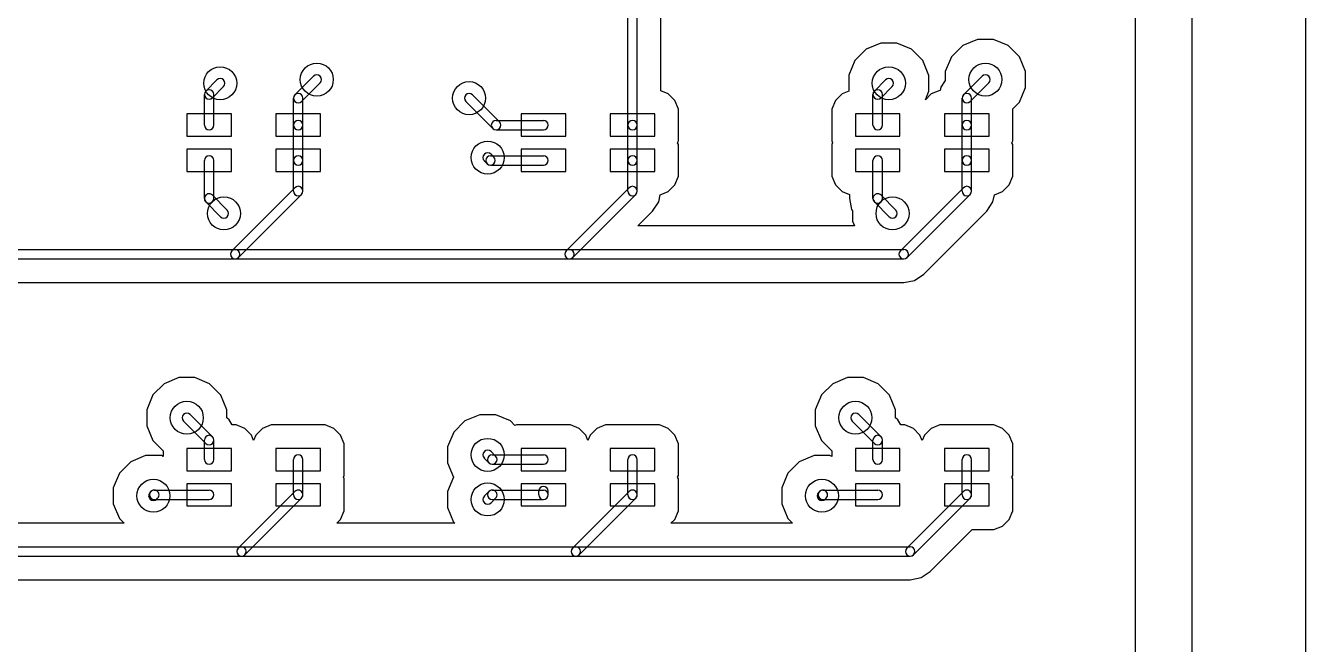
# Model space of a CAD drawing. Extents: x 67 to 209, y -168 to -95.
# Drawn here: x 174.86 to 209.31, y -131.5 to -114.85 of the extents above; entities that cross this region are included whole.
import ezdxf

# ---------------------------------------------------------------- set-up
doc = ezdxf.new("R2010")
doc.units = 0
doc.header["$MEASUREMENT"] = 0
doc.layers.add('BLACK', color=250, linetype='CONTINUOUS')

msp = doc.modelspace()

# ---------------------------------------------------------------- linework, layer by layer
at = {"layer": 'BLACK'}
for p, q in [((209.315, -105.879), (209.315, -157.119)), ((209.315, -105.879), (209.315, -157.119)), ((204.738, -150.5), (204.738, -108.8)), ((206.262, -150.5), (206.262, -108.8)), ((191.073, -117.525), (191.073, -109.475)), ((191.327, -117.525), (191.327, -109.475)), ((191.962, -116.605), (191.962, -110.395)), ((191.962, -116.605), (191.962, -110.395)), ((197.886, -115.32), (197.489, -115.484)), ((197.886, -115.32), (197.489, -115.484)), ((198.316, -115.321), (197.886, -115.32)), ((198.316, -115.321), (197.886, -115.32)), ((198.712, -115.485), (198.316, -115.321)), ((198.712, -115.485), (198.316, -115.321)), ((200.089, -115.384), (199.785, -115.688)), ((200.089, -115.384), (199.785, -115.688)), ((200.486, -115.22), (200.089, -115.384)), ((200.486, -115.22), (200.089, -115.384)), ((200.916, -115.221), (200.486, -115.22)), ((200.916, -115.221), (200.486, -115.22)), ((201.312, -115.385), (200.916, -115.221)), ((201.312, -115.385), (200.916, -115.221)), ((201.616, -115.689), (201.312, -115.385)), ((201.616, -115.689), (201.312, -115.385)), ((197.489, -115.484), (197.185, -115.788)), ((197.489, -115.484), (197.185, -115.788)), ((199.016, -115.789), (198.712, -115.485)), ((199.016, -115.789), (198.712, -115.485)), ((199.785, -115.688), (199.621, -116.084)), ((199.785, -115.688), (199.621, -116.084)), ((201.78, -116.086), (201.616, -115.689)), ((201.78, -116.086), (201.616, -115.689)), ((197.185, -115.788), (197.021, -116.184)), ((197.185, -115.788), (197.021, -116.184)), ((199.18, -116.186), (199.016, -115.789)), ((199.18, -116.186), (199.016, -115.789)), ((199.621, -116.084), (199.62, -116.322)), ((199.621, -116.084), (199.62, -116.322)), ((201.779, -116.516), (201.78, -116.086)), ((201.779, -116.516), (201.78, -116.086)), ((180.01, -116.31), (179.71, -116.61)), ((182.61, -116.21), (182.11, -116.71)), ((182.79, -116.39), (182.29, -116.89)), ((197.021, -116.184), (197.02, -116.612)), ((197.021, -116.184), (197.02, -116.612)), ((198.01, -116.31), (197.71, -116.61)), ((199.179, -116.616), (199.18, -116.186)), ((199.179, -116.616), (199.18, -116.186)), ((199.62, -116.322), (199.496, -116.508)), ((199.62, -116.322), (199.496, -116.508)), ((200.61, -116.21), (200.11, -116.71)), ((200.79, -116.39), (200.29, -116.89)), ((179.673, -117.525), (179.673, -116.7)), ((180.19, -116.49), (179.89, -116.79)), ((179.927, -117.525), (179.927, -116.7)), ((182.073, -117.525), (182.073, -116.8)), ((182.327, -117.525), (182.327, -116.8)), ((186.89, -116.71), (187.615, -117.435)), ((192.16, -116.687), (191.962, -116.605)), ((192.16, -116.687), (191.962, -116.605)), ((192.339, -116.866), (192.16, -116.687)), ((192.339, -116.866), (192.16, -116.687)), ((196.841, -116.686), (196.662, -116.865)), ((196.841, -116.686), (196.662, -116.865)), ((197.02, -116.612), (196.841, -116.686)), ((197.02, -116.612), (196.841, -116.686)), ((197.673, -117.525), (197.673, -116.7)), ((198.19, -116.49), (197.89, -116.79)), ((197.927, -117.525), (197.927, -116.7)), ((199.086, -116.841), (199.179, -116.616)), ((199.086, -116.841), (199.179, -116.616)), ((199.241, -116.686), (199.086, -116.841)), ((199.241, -116.686), (199.086, -116.841)), ((199.474, -116.59), (199.241, -116.686)), ((199.474, -116.59), (199.241, -116.686)), ((199.48, -116.59), (199.474, -116.59)), ((199.48, -116.59), (199.474, -116.59)), ((199.496, -116.508), (199.48, -116.59)), ((199.496, -116.508), (199.48, -116.59)), ((200.073, -117.525), (200.073, -116.8)), ((200.327, -117.525), (200.327, -116.8)), ((201.615, -116.912), (201.779, -116.516)), ((201.615, -116.912), (201.779, -116.516)), ((186.71, -116.89), (187.435, -117.615)), ((192.435, -117.099), (192.339, -116.866)), ((192.435, -117.099), (192.339, -116.866)), ((192.435, -117.699), (192.435, -117.099)), ((192.435, -117.699), (192.435, -117.099)), ((196.662, -116.865), (196.565, -117.098)), ((196.662, -116.865), (196.565, -117.098)), ((196.565, -117.098), (196.565, -117.351)), ((196.565, -117.098), (196.565, -117.351)), ((201.433, -117.094), (201.615, -116.912)), ((201.433, -117.094), (201.615, -116.912)), ((201.435, -117.099), (201.433, -117.094)), ((201.435, -117.099), (201.433, -117.094)), ((201.435, -117.699), (201.435, -117.099)), ((201.435, -117.699), (201.435, -117.099)), ((179.2, -117.225), (179.2, -117.825)), ((180.4, -117.225), (179.2, -117.225)), ((180.4, -117.825), (180.4, -117.225)), ((181.6, -117.225), (181.6, -117.825)), ((182.8, -117.225), (181.6, -117.225)), ((182.8, -117.825), (182.8, -117.225)), ((187.525, -117.398), (188.8, -117.398)), ((188.2, -117.225), (188.2, -117.825)), ((189.4, -117.225), (188.2, -117.225)), ((189.4, -117.825), (189.4, -117.225)), ((190.6, -117.225), (190.6, -117.825)), ((191.8, -117.225), (190.6, -117.225)), ((191.8, -117.825), (191.8, -117.225)), ((196.565, -117.351), (196.565, -117.951)), ((196.565, -117.351), (196.565, -117.951)), ((197.2, -117.225), (197.2, -117.825)), ((198.4, -117.225), (197.2, -117.225)), ((198.4, -117.825), (198.4, -117.225)), ((199.6, -117.225), (199.6, -117.825)), ((200.8, -117.225), (199.6, -117.225)), ((200.8, -117.825), (200.8, -117.225)), ((179.2, -117.825), (180.4, -117.825)), ((181.6, -117.825), (182.8, -117.825)), ((182.073, -118.475), (182.073, -117.525)), ((182.327, -118.475), (182.327, -117.525)), ((187.525, -117.652), (188.8, -117.652)), ((188.2, -117.825), (189.4, -117.825)), ((190.6, -117.825), (191.8, -117.825)), ((191.073, -118.475), (191.073, -117.525)), ((191.327, -118.475), (191.327, -117.525)), ((192.435, -117.952), (192.435, -117.699)), ((192.435, -117.952), (192.435, -117.699)), ((197.2, -117.825), (198.4, -117.825)), ((199.6, -117.825), (200.8, -117.825)), ((200.073, -118.475), (200.073, -117.525)), ((200.327, -118.475), (200.327, -117.525)), ((201.435, -117.952), (201.435, -117.699)), ((201.435, -117.952), (201.435, -117.699)), ((179.2, -118.175), (179.2, -118.775)), ((180.4, -118.175), (179.2, -118.175)), ((180.4, -118.775), (180.4, -118.175)), ((181.6, -118.175), (181.6, -118.775)), ((182.8, -118.175), (181.6, -118.175)), ((182.8, -118.775), (182.8, -118.175)), ((188.2, -118.175), (188.2, -118.775)), ((189.4, -118.175), (188.2, -118.175)), ((189.4, -118.775), (189.4, -118.175)), ((190.6, -118.175), (190.6, -118.775)), ((191.8, -118.175), (190.6, -118.175)), ((191.8, -118.775), (191.8, -118.175)), ((192.415, -118), (192.435, -117.952)), ((192.415, -118), (192.435, -117.952)), ((192.435, -118.049), (192.415, -118)), ((192.435, -118.049), (192.415, -118)), ((192.435, -118.649), (192.435, -118.049)), ((192.435, -118.649), (192.435, -118.049)), ((196.565, -117.951), (196.585, -118)), ((196.565, -117.951), (196.585, -118)), ((196.585, -118), (196.565, -118.048)), ((196.585, -118), (196.565, -118.048)), ((196.565, -118.048), (196.565, -118.301)), ((196.565, -118.048), (196.565, -118.301)), ((197.2, -118.175), (197.2, -118.775)), ((198.4, -118.175), (197.2, -118.175)), ((198.4, -118.775), (198.4, -118.175)), ((199.6, -118.175), (199.6, -118.775)), ((200.8, -118.175), (199.6, -118.175)), ((200.8, -118.775), (200.8, -118.175)), ((201.415, -118), (201.435, -117.952)), ((201.415, -118), (201.435, -117.952)), ((201.435, -118.049), (201.415, -118)), ((201.435, -118.049), (201.415, -118)), ((201.435, -118.649), (201.435, -118.049)), ((201.435, -118.649), (201.435, -118.049)), ((179.673, -119.5), (179.673, -118.475)), ((179.927, -119.5), (179.927, -118.475)), ((182.073, -119.3), (182.073, -118.475)), ((182.327, -119.3), (182.327, -118.475)), ((187.21, -118.49), (187.285, -118.565)), ((187.375, -118.348), (188.8, -118.348)), ((187.39, -118.31), (187.465, -118.385)), ((191.073, -119.3), (191.073, -118.475)), ((191.327, -119.3), (191.327, -118.475)), ((196.565, -118.301), (196.565, -118.901)), ((196.565, -118.301), (196.565, -118.901)), ((197.673, -119.5), (197.673, -118.475)), ((197.927, -119.5), (197.927, -118.475)), ((200.073, -119.3), (200.073, -118.475)), ((200.327, -119.3), (200.327, -118.475)), ((179.2, -118.775), (180.4, -118.775)), ((181.6, -118.775), (182.8, -118.775)), ((187.375, -118.602), (188.8, -118.602)), ((188.2, -118.775), (189.4, -118.775)), ((190.6, -118.775), (191.8, -118.775)), ((192.435, -118.902), (192.435, -118.649)), ((192.435, -118.902), (192.435, -118.649)), ((197.2, -118.775), (198.4, -118.775)), ((199.6, -118.775), (200.8, -118.775)), ((201.435, -118.902), (201.435, -118.649)), ((201.435, -118.902), (201.435, -118.649)), ((182.11, -119.21), (180.41, -120.91)), ((191.11, -119.21), (189.41, -120.91)), ((192.159, -119.314), (192.338, -119.135)), ((192.159, -119.314), (192.338, -119.135)), ((192.338, -119.135), (192.435, -118.902)), ((192.338, -119.135), (192.435, -118.902)), ((196.565, -118.901), (196.661, -119.134)), ((196.565, -118.901), (196.661, -119.134)), ((196.661, -119.134), (196.84, -119.313)), ((196.661, -119.134), (196.84, -119.313)), ((200.11, -119.21), (198.41, -120.91)), ((201.159, -119.314), (201.338, -119.135)), ((201.159, -119.314), (201.338, -119.135)), ((201.338, -119.135), (201.435, -118.902)), ((201.338, -119.135), (201.435, -118.902)), ((180.29, -119.81), (179.89, -119.41)), ((182.29, -119.39), (180.59, -121.09)), ((191.29, -119.39), (189.59, -121.09)), ((191.904, -119.592), (191.941, -119.404)), ((191.904, -119.592), (191.941, -119.404)), ((191.941, -119.404), (192.159, -119.314)), ((191.941, -119.404), (192.159, -119.314)), ((191.941, -119.404), (191.941, -119.404)), ((191.941, -119.404), (191.941, -119.404)), ((196.84, -119.313), (197.038, -119.395)), ((196.84, -119.313), (197.038, -119.395)), ((197.038, -119.395), (197.038, -119.5)), ((197.038, -119.395), (197.038, -119.5)), ((197.038, -119.5), (197.096, -119.792)), ((197.038, -119.5), (197.096, -119.792)), ((198.29, -119.81), (197.89, -119.41)), ((200.29, -119.39), (198.59, -121.09)), ((200.904, -119.592), (200.941, -119.404)), ((200.904, -119.592), (200.941, -119.404)), ((200.941, -119.404), (201.159, -119.314)), ((200.941, -119.404), (201.159, -119.314)), ((200.941, -119.404), (200.941, -119.404)), ((200.941, -119.404), (200.941, -119.404)), ((180.11, -119.99), (179.71, -119.59)), ((191.34, -120.238), (191.739, -119.839)), ((191.34, -120.238), (191.739, -119.839)), ((191.739, -119.839), (191.904, -119.592)), ((191.739, -119.839), (191.904, -119.592)), ((197.096, -119.792), (197.121, -119.828)), ((197.096, -119.792), (197.121, -119.828)), ((197.121, -119.828), (197.12, -120.114)), ((197.121, -119.828), (197.12, -120.114)), ((198.11, -119.99), (197.71, -119.59)), ((199.039, -121.539), (200.739, -119.839)), ((199.039, -121.539), (200.739, -119.839)), ((200.739, -119.839), (200.904, -119.592)), ((200.739, -119.839), (200.904, -119.592)), ((197.172, -120.238), (191.34, -120.238)), ((197.172, -120.238), (191.34, -120.238)), ((197.12, -120.114), (197.172, -120.238)), ((197.12, -120.114), (197.172, -120.238)), ((171.5, -120.873), (180.5, -120.873)), ((171.5, -120.873), (180.5, -120.873)), ((180.5, -120.873), (189.5, -120.873)), ((189.5, -120.873), (198.5, -120.873)), ((189.5, -120.873), (198.5, -120.873)), ((171.5, -121.127), (180.5, -121.127)), ((171.5, -121.127), (180.5, -121.127)), ((180.5, -121.127), (189.5, -121.127)), ((189.5, -121.127), (198.5, -121.127)), ((189.5, -121.127), (198.5, -121.127)), ((198.792, -121.704), (199.039, -121.539)), ((198.792, -121.704), (199.039, -121.539)), ((171.5, -121.762), (180.5, -121.762)), ((171.5, -121.762), (180.5, -121.762)), ((180.5, -121.762), (189.5, -121.762)), ((180.5, -121.762), (189.5, -121.762)), ((189.5, -121.762), (198.5, -121.762)), ((189.5, -121.762), (198.5, -121.762)), ((198.5, -121.762), (198.792, -121.704)), ((198.5, -121.762), (198.792, -121.704)), ((198.5, -121.762), (198.5, -121.762)), ((198.5, -121.762), (198.5, -121.762)), ((198.792, -121.704), (198.792, -121.704)), ((198.792, -121.704), (198.792, -121.704)), ((178.986, -124.32), (178.589, -124.484)), ((178.986, -124.32), (178.589, -124.484)), ((179.416, -124.321), (178.986, -124.32)), ((179.416, -124.321), (178.986, -124.32)), ((179.812, -124.485), (179.416, -124.321)), ((179.812, -124.485), (179.416, -124.321)), ((196.986, -124.32), (196.589, -124.484)), ((196.986, -124.32), (196.589, -124.484)), ((197.416, -124.321), (196.986, -124.32)), ((197.416, -124.321), (196.986, -124.32)), ((197.812, -124.485), (197.416, -124.321)), ((197.812, -124.485), (197.416, -124.321)), ((178.589, -124.484), (178.285, -124.788)), ((178.589, -124.484), (178.285, -124.788)), ((180.116, -124.789), (179.812, -124.485)), ((180.116, -124.789), (179.812, -124.485)), ((196.589, -124.484), (196.285, -124.788)), ((196.589, -124.484), (196.285, -124.788)), ((198.116, -124.789), (197.812, -124.485)), ((198.116, -124.789), (197.812, -124.485)), ((178.285, -124.788), (178.121, -125.184)), ((178.285, -124.788), (178.121, -125.184)), ((180.28, -125.186), (180.116, -124.789)), ((180.28, -125.186), (180.116, -124.789)), ((196.285, -124.788), (196.121, -125.184)), ((196.285, -124.788), (196.121, -125.184)), ((198.28, -125.186), (198.116, -124.789)), ((198.28, -125.186), (198.116, -124.789)), ((178.121, -125.184), (178.12, -125.614)), ((178.121, -125.184), (178.12, -125.614)), ((179.29, -125.31), (179.89, -125.91)), ((180.279, -125.402), (180.28, -125.186)), ((180.279, -125.402), (180.28, -125.186)), ((180.339, -125.461), (180.279, -125.402)), ((180.339, -125.461), (180.279, -125.402)), ((187.086, -125.32), (186.689, -125.484)), ((187.086, -125.32), (186.689, -125.484)), ((187.516, -125.321), (187.086, -125.32)), ((187.516, -125.321), (187.086, -125.32)), ((187.912, -125.485), (187.516, -125.321)), ((187.912, -125.485), (187.516, -125.321)), ((196.121, -125.184), (196.12, -125.614)), ((196.121, -125.184), (196.12, -125.614)), ((197.29, -125.31), (197.89, -125.91)), ((198.279, -125.402), (198.28, -125.186)), ((198.279, -125.402), (198.28, -125.186)), ((198.339, -125.461), (198.279, -125.402)), ((198.339, -125.461), (198.279, -125.402)), ((178.12, -125.614), (178.284, -126.011)), ((178.12, -125.614), (178.284, -126.011)), ((179.11, -125.49), (179.71, -126.09)), ((180.425, -125.59), (180.339, -125.461)), ((180.425, -125.59), (180.339, -125.461)), ((180.527, -125.59), (180.425, -125.59)), ((180.527, -125.59), (180.425, -125.59)), ((180.76, -125.687), (180.527, -125.59)), ((180.76, -125.687), (180.527, -125.59)), ((180.939, -125.866), (180.76, -125.687)), ((180.939, -125.866), (180.76, -125.687)), ((181.241, -125.686), (181.062, -125.865)), ((181.241, -125.686), (181.062, -125.865)), ((181.474, -125.59), (181.241, -125.686)), ((181.474, -125.59), (181.241, -125.686)), ((182.674, -125.59), (181.474, -125.59)), ((182.674, -125.59), (181.474, -125.59)), ((182.927, -125.59), (182.674, -125.59)), ((182.927, -125.59), (182.674, -125.59)), ((183.16, -125.687), (182.927, -125.59)), ((183.16, -125.687), (182.927, -125.59)), ((183.339, -125.866), (183.16, -125.687)), ((183.339, -125.866), (183.16, -125.687)), ((186.689, -125.484), (186.385, -125.788)), ((186.689, -125.484), (186.385, -125.788)), ((188.033, -125.607), (187.912, -125.485)), ((188.033, -125.607), (187.912, -125.485)), ((188.074, -125.59), (188.033, -125.607)), ((188.074, -125.59), (188.033, -125.607)), ((189.274, -125.59), (188.074, -125.59)), ((189.274, -125.59), (188.074, -125.59)), ((189.527, -125.59), (189.274, -125.59)), ((189.527, -125.59), (189.274, -125.59)), ((189.76, -125.687), (189.527, -125.59)), ((189.76, -125.687), (189.527, -125.59)), ((189.939, -125.866), (189.76, -125.687)), ((189.939, -125.866), (189.76, -125.687)), ((190.241, -125.686), (190.062, -125.865)), ((190.241, -125.686), (190.062, -125.865)), ((190.474, -125.59), (190.241, -125.686)), ((190.474, -125.59), (190.241, -125.686)), ((191.674, -125.59), (190.474, -125.59)), ((191.674, -125.59), (190.474, -125.59)), ((191.927, -125.59), (191.674, -125.59)), ((191.927, -125.59), (191.674, -125.59)), ((192.16, -125.687), (191.927, -125.59)), ((192.16, -125.687), (191.927, -125.59)), ((192.339, -125.866), (192.16, -125.687)), ((192.339, -125.866), (192.16, -125.687)), ((196.12, -125.614), (196.284, -126.011)), ((196.12, -125.614), (196.284, -126.011)), ((197.11, -125.49), (197.71, -126.09)), ((198.425, -125.59), (198.339, -125.461)), ((198.425, -125.59), (198.339, -125.461)), ((198.527, -125.59), (198.425, -125.59)), ((198.527, -125.59), (198.425, -125.59)), ((198.76, -125.687), (198.527, -125.59)), ((198.76, -125.687), (198.527, -125.59)), ((198.939, -125.866), (198.76, -125.687)), ((198.939, -125.866), (198.76, -125.687)), ((199.241, -125.686), (199.062, -125.865)), ((199.241, -125.686), (199.062, -125.865)), ((199.474, -125.59), (199.241, -125.686)), ((199.474, -125.59), (199.241, -125.686)), ((200.674, -125.59), (199.474, -125.59)), ((200.674, -125.59), (199.474, -125.59)), ((200.927, -125.59), (200.674, -125.59)), ((200.927, -125.59), (200.674, -125.59)), ((201.16, -125.687), (200.927, -125.59)), ((201.16, -125.687), (200.927, -125.59)), ((201.339, -125.866), (201.16, -125.687)), ((201.339, -125.866), (201.16, -125.687)), ((178.284, -126.011), (178.565, -126.292)), ((178.284, -126.011), (178.565, -126.292)), ((179.673, -126.525), (179.673, -126)), ((179.927, -126.525), (179.927, -126)), ((181, -126.014), (180.939, -125.866)), ((181, -126.014), (180.939, -125.866)), ((181.062, -125.865), (181, -126.014)), ((181.062, -125.865), (181, -126.014)), ((183.435, -126.099), (183.339, -125.866)), ((183.435, -126.099), (183.339, -125.866)), ((183.435, -126.699), (183.435, -126.099)), ((183.435, -126.699), (183.435, -126.099)), ((186.385, -125.788), (186.221, -126.184)), ((186.385, -125.788), (186.221, -126.184)), ((190, -126.014), (189.939, -125.866)), ((190, -126.014), (189.939, -125.866)), ((190.062, -125.865), (190, -126.014)), ((190.062, -125.865), (190, -126.014)), ((192.435, -126.099), (192.339, -125.866)), ((192.435, -126.099), (192.339, -125.866)), ((192.435, -126.699), (192.435, -126.099)), ((192.435, -126.699), (192.435, -126.099)), ((196.284, -126.011), (196.565, -126.292)), ((196.284, -126.011), (196.565, -126.292)), ((197.673, -126.525), (197.673, -126)), ((197.927, -126.525), (197.927, -126)), ((199, -126.014), (198.939, -125.866)), ((199, -126.014), (198.939, -125.866)), ((199.062, -125.865), (199, -126.014)), ((199.062, -125.865), (199, -126.014)), ((201.435, -126.099), (201.339, -125.866)), ((201.435, -126.099), (201.339, -125.866)), ((201.435, -126.699), (201.435, -126.099)), ((201.435, -126.699), (201.435, -126.099)), ((178.086, -126.42), (177.689, -126.584)), ((178.086, -126.42), (177.689, -126.584)), ((178.516, -126.421), (178.086, -126.42)), ((178.516, -126.421), (178.086, -126.42)), ((178.565, -126.441), (178.516, -126.421)), ((178.565, -126.441), (178.516, -126.421)), ((178.565, -126.292), (178.565, -126.351)), ((178.565, -126.292), (178.565, -126.351)), ((178.565, -126.351), (178.565, -126.441)), ((178.565, -126.351), (178.565, -126.441)), ((179.2, -126.225), (179.2, -126.825)), ((180.4, -126.225), (179.2, -126.225)), ((180.4, -126.825), (180.4, -126.225)), ((181.6, -126.225), (181.6, -126.825)), ((182.8, -126.225), (181.6, -126.225)), ((182.8, -126.825), (182.8, -126.225)), ((186.221, -126.184), (186.22, -126.614)), ((186.221, -126.184), (186.22, -126.614)), ((187.39, -126.31), (187.515, -126.435)), ((187.425, -126.398), (188.8, -126.398)), ((188.2, -126.225), (188.2, -126.825)), ((189.4, -126.225), (188.2, -126.225)), ((189.4, -126.825), (189.4, -126.225)), ((190.6, -126.225), (190.6, -126.825)), ((191.8, -126.225), (190.6, -126.225)), ((191.8, -126.825), (191.8, -126.225)), ((196.086, -126.42), (195.689, -126.584)), ((196.086, -126.42), (195.689, -126.584)), ((196.516, -126.421), (196.086, -126.42)), ((196.516, -126.421), (196.086, -126.42)), ((196.565, -126.441), (196.516, -126.421)), ((196.565, -126.441), (196.516, -126.421)), ((196.565, -126.292), (196.565, -126.351)), ((196.565, -126.292), (196.565, -126.351)), ((196.565, -126.351), (196.565, -126.441)), ((196.565, -126.351), (196.565, -126.441)), ((197.2, -126.225), (197.2, -126.825)), ((198.4, -126.225), (197.2, -126.225)), ((198.4, -126.825), (198.4, -126.225)), ((199.6, -126.225), (199.6, -126.825)), ((200.8, -126.225), (199.6, -126.225)), ((200.8, -126.825), (200.8, -126.225)), ((177.689, -126.584), (177.385, -126.888)), ((177.689, -126.584), (177.385, -126.888)), ((182.073, -127.475), (182.073, -126.525)), ((182.327, -127.475), (182.327, -126.525)), ((183.435, -126.952), (183.435, -126.699)), ((183.435, -126.952), (183.435, -126.699)), ((186.22, -126.614), (186.38, -127)), ((186.22, -126.614), (186.38, -127)), ((187.21, -126.49), (187.335, -126.615)), ((187.425, -126.652), (188.8, -126.652)), ((191.073, -127.475), (191.073, -126.525)), ((191.327, -127.475), (191.327, -126.525)), ((192.435, -126.952), (192.435, -126.699)), ((192.435, -126.952), (192.435, -126.699)), ((195.689, -126.584), (195.385, -126.888)), ((195.689, -126.584), (195.385, -126.888)), ((200.073, -127.475), (200.073, -126.525)), ((200.327, -127.475), (200.327, -126.525)), ((201.435, -126.952), (201.435, -126.699)), ((201.435, -126.952), (201.435, -126.699)), ((177.385, -126.888), (177.221, -127.284)), ((177.385, -126.888), (177.221, -127.284)), ((179.2, -126.825), (180.4, -126.825)), ((181.6, -126.825), (182.8, -126.825)), ((183.415, -127), (183.435, -126.952)), ((183.415, -127), (183.435, -126.952)), ((183.435, -127.049), (183.415, -127)), ((183.435, -127.049), (183.415, -127)), ((183.435, -127.649), (183.435, -127.049)), ((183.435, -127.649), (183.435, -127.049)), ((186.38, -127), (186.221, -127.384)), ((186.38, -127), (186.221, -127.384)), ((188.2, -126.825), (189.4, -126.825)), ((190.6, -126.825), (191.8, -126.825)), ((192.415, -127), (192.435, -126.952)), ((192.415, -127), (192.435, -126.952)), ((192.435, -127.049), (192.415, -127)), ((192.435, -127.049), (192.415, -127)), ((192.435, -127.649), (192.435, -127.049)), ((192.435, -127.649), (192.435, -127.049)), ((195.385, -126.888), (195.221, -127.284)), ((195.385, -126.888), (195.221, -127.284)), ((197.2, -126.825), (198.4, -126.825)), ((199.6, -126.825), (200.8, -126.825)), ((201.415, -127), (201.435, -126.952)), ((201.415, -127), (201.435, -126.952)), ((201.435, -127.049), (201.415, -127)), ((201.435, -127.049), (201.415, -127)), ((201.435, -127.649), (201.435, -127.049)), ((201.435, -127.649), (201.435, -127.049)), ((177.221, -127.284), (177.22, -127.714)), ((177.221, -127.284), (177.22, -127.714)), ((178.21, -127.41), (178.235, -127.385)), ((178.325, -127.348), (179.8, -127.348)), ((179.2, -127.175), (179.2, -127.775)), ((180.4, -127.175), (179.2, -127.175)), ((180.4, -127.775), (180.4, -127.175)), ((180.585, -128.91), (182.11, -127.385)), ((181.6, -127.175), (181.6, -127.775)), ((182.8, -127.175), (181.6, -127.175)), ((182.8, -127.775), (182.8, -127.175)), ((186.221, -127.384), (186.22, -127.814)), ((186.221, -127.384), (186.22, -127.814)), ((187.21, -127.51), (187.335, -127.385)), ((187.425, -127.348), (188.8, -127.348)), ((188.2, -127.175), (188.2, -127.775)), ((189.4, -127.175), (188.2, -127.175)), ((188.673, -127.475), (188.673, -127.375)), ((188.927, -127.475), (188.927, -127.375)), ((189.4, -127.775), (189.4, -127.175)), ((189.585, -128.91), (191.11, -127.385)), ((190.6, -127.175), (190.6, -127.775)), ((191.8, -127.175), (190.6, -127.175)), ((191.8, -127.775), (191.8, -127.175)), ((195.221, -127.284), (195.22, -127.714)), ((195.221, -127.284), (195.22, -127.714)), ((196.21, -127.41), (196.235, -127.385)), ((196.325, -127.348), (197.8, -127.348)), ((197.2, -127.175), (197.2, -127.775)), ((198.4, -127.175), (197.2, -127.175)), ((198.4, -127.775), (198.4, -127.175)), ((198.585, -128.91), (200.11, -127.385)), ((199.6, -127.175), (199.6, -127.775)), ((200.8, -127.175), (199.6, -127.175)), ((200.8, -127.775), (200.8, -127.175)), ((177.22, -127.714), (177.384, -128.111)), ((177.22, -127.714), (177.384, -128.111)), ((178.325, -127.602), (179.8, -127.602)), ((178.39, -127.59), (178.415, -127.565)), ((179.2, -127.775), (180.4, -127.775)), ((180.765, -129.09), (182.29, -127.565)), ((181.6, -127.775), (182.8, -127.775)), ((183.435, -127.902), (183.435, -127.649)), ((183.435, -127.902), (183.435, -127.649)), ((186.22, -127.814), (186.384, -128.211)), ((186.22, -127.814), (186.384, -128.211)), ((187.39, -127.69), (187.515, -127.565)), ((187.425, -127.602), (188.8, -127.602)), ((188.2, -127.775), (189.4, -127.775)), ((189.765, -129.09), (191.29, -127.565)), ((190.6, -127.775), (191.8, -127.775)), ((192.435, -127.902), (192.435, -127.649)), ((192.435, -127.902), (192.435, -127.649)), ((195.22, -127.714), (195.384, -128.111)), ((195.22, -127.714), (195.384, -128.111)), ((196.325, -127.602), (197.8, -127.602)), ((196.39, -127.59), (196.415, -127.565)), ((197.2, -127.775), (198.4, -127.775)), ((198.765, -129.09), (200.29, -127.565)), ((199.6, -127.775), (200.8, -127.775)), ((201.435, -127.902), (201.435, -127.649)), ((201.435, -127.902), (201.435, -127.649)), ((177.384, -128.111), (177.511, -128.238)), ((177.384, -128.111), (177.511, -128.238)), ((183.235, -128.238), (183.338, -128.135)), ((183.235, -128.238), (183.338, -128.135)), ((183.338, -128.135), (183.435, -127.902)), ((183.338, -128.135), (183.435, -127.902)), ((192.235, -128.238), (192.338, -128.135)), ((192.235, -128.238), (192.338, -128.135)), ((192.338, -128.135), (192.435, -127.902)), ((192.338, -128.135), (192.435, -127.902)), ((195.384, -128.111), (195.511, -128.238)), ((195.384, -128.111), (195.511, -128.238)), ((201.159, -128.314), (201.338, -128.135)), ((201.159, -128.314), (201.338, -128.135)), ((201.338, -128.135), (201.435, -127.902)), ((201.338, -128.135), (201.435, -127.902)), ((177.511, -128.238), (174.235, -128.238)), ((177.511, -128.238), (174.235, -128.238)), ((186.412, -128.238), (183.235, -128.238)), ((186.412, -128.238), (183.235, -128.238)), ((186.384, -128.211), (186.412, -128.238)), ((186.384, -128.211), (186.412, -128.238)), ((195.511, -128.238), (192.235, -128.238)), ((195.511, -128.238), (192.235, -128.238)), ((199.214, -129.539), (200.343, -128.41)), ((199.214, -129.539), (200.343, -128.41)), ((200.343, -128.41), (200.926, -128.41)), ((200.343, -128.41), (200.926, -128.41)), ((200.926, -128.41), (201.159, -128.314)), ((200.926, -128.41), (201.159, -128.314)), ((171.675, -128.873), (180.675, -128.873)), ((171.675, -128.873), (180.675, -128.873)), ((171.675, -129.127), (180.675, -129.127)), ((171.675, -129.127), (180.675, -129.127)), ((180.675, -128.873), (189.675, -128.873)), ((180.675, -129.127), (189.675, -129.127)), ((189.675, -128.873), (198.675, -128.873)), ((189.675, -129.127), (198.675, -129.127)), ((198.967, -129.704), (199.214, -129.539)), ((198.967, -129.704), (199.214, -129.539)), ((171.675, -129.762), (180.675, -129.762)), ((171.675, -129.762), (180.675, -129.762)), ((180.675, -129.762), (189.675, -129.762)), ((180.675, -129.762), (189.675, -129.762)), ((189.675, -129.762), (198.675, -129.762)), ((189.675, -129.762), (198.675, -129.762)), ((198.675, -129.762), (198.967, -129.704)), ((198.675, -129.762), (198.967, -129.704)), ((198.675, -129.762), (198.675, -129.762)), ((198.675, -129.762), (198.675, -129.762)), ((198.967, -129.704), (198.967, -129.704)), ((198.967, -129.704), (198.967, -129.704))]:
    msp.add_line(p, q, dxfattribs=at)
for centre in [(180.1, -116.4), (182.7, -116.3), (198.1, -116.4), (200.7, -116.3), (186.8, -116.8), (187.3, -118.4), (180.2, -119.9), (198.2, -119.9), (179.2, -125.4), (197.2, -125.4), (187.3, -126.4), (178.3, -127.5), (196.3, -127.5), (187.3, -127.6)]:
    msp.add_circle(centre, 0.4445, dxfattribs=at)
for centre, start, end in [((180.1, -116.4), -45, 135), ((182.7, -116.3), -45, 135), ((198.1, -116.4), -45, 135), ((200.7, -116.3), -45, 135), ((179.8, -116.7), 360, 540), ((179.8, -116.7), 135, 315), ((182.2, -116.8), 360, 540), ((182.2, -116.8), 135, 315), ((186.8, -116.8), 45, 225), ((197.8, -116.7), 360, 540), ((197.8, -116.7), 135, 315), ((200.2, -116.8), 360, 540), ((200.2, -116.8), 135, 315), ((182.2, -117.525), 360, 540), ((187.525, -117.525), 90, 270), ((187.525, -117.525), 225, 405), ((188.8, -117.525), 270, 450), ((191.2, -117.525), 360, 540), ((200.2, -117.525), 360, 540), ((179.8, -117.525), 180, 360), ((182.2, -117.525), 180, 360), ((191.2, -117.525), 180, 360), ((197.8, -117.525), 180, 360), ((200.2, -117.525), 180, 360), ((179.8, -118.475), 360, 540), ((182.2, -118.475), 360, 540), ((182.2, -118.475), 180, 360), ((187.3, -118.4), 45, 225), ((187.375, -118.475), 90, 270), ((187.375, -118.475), 225, 405), ((188.8, -118.475), 270, 450), ((191.2, -118.475), 360, 540), ((191.2, -118.475), 180, 360), ((197.8, -118.475), 360, 540), ((200.2, -118.475), 360, 540), ((200.2, -118.475), 180, 360), ((182.2, -119.3), -45, 135), ((191.2, -119.3), -45, 135), ((200.2, -119.3), -45, 135), ((179.8, -119.5), 405, 585), ((179.8, -119.5), 180, 360), ((182.2, -119.3), 180, 360), ((191.2, -119.3), 180, 360), ((197.8, -119.5), 405, 585), ((197.8, -119.5), 180, 360), ((200.2, -119.3), 180, 360), ((180.2, -119.9), 225, 405), ((198.2, -119.9), 225, 405), ((180.5, -121), 90, 270), ((180.5, -121), 135, 315), ((180.5, -121), 270, 450), ((180.5, -121), 270, 450), ((189.5, -121), 90, 270), ((189.5, -121), 90, 270), ((189.5, -121), 135, 315), ((189.5, -121), 270, 450), ((198.5, -121), 135, 315), ((198.5, -121), 270, 450), ((198.5, -121), 270, 450), ((179.2, -125.4), 45, 225), ((197.2, -125.4), 45, 225), ((179.8, -126), 360, 540), ((179.8, -126), 225, 405), ((197.8, -126), 360, 540), ((197.8, -126), 225, 405), ((182.2, -126.525), 360, 540), ((187.3, -126.4), 45, 225), ((187.425, -126.525), 90, 270), ((187.425, -126.525), 225, 405), ((188.8, -126.525), 270, 450), ((191.2, -126.525), 360, 540), ((200.2, -126.525), 360, 540), ((179.8, -126.525), 180, 360), ((197.8, -126.525), 180, 360), ((178.3, -127.5), 135, 315), ((178.325, -127.475), 90, 270), ((178.325, -127.475), 315, 495), ((179.8, -127.475), 270, 450), ((182.2, -127.475), 180, 360), ((182.2, -127.475), 315, 495), ((187.425, -127.475), 90, 270), ((187.425, -127.475), 315, 495), ((188.8, -127.375), 360, 540), ((188.8, -127.475), 180, 360), ((188.8, -127.475), 270, 450), ((191.2, -127.475), 180, 360), ((191.2, -127.475), 315, 495), ((196.3, -127.5), 135, 315), ((196.325, -127.475), 90, 270), ((196.325, -127.475), 315, 495), ((197.8, -127.475), 270, 450), ((200.2, -127.475), 180, 360), ((200.2, -127.475), 315, 495), ((187.3, -127.6), 135, 315), ((180.675, -129), 90, 270), ((180.675, -129), 135, 315), ((180.675, -129), 270, 450), ((180.675, -129), 270, 450), ((189.675, -129), 90, 270), ((189.675, -129), 135, 315), ((189.675, -129), 270, 450), ((198.675, -129), 135, 315), ((198.675, -129), 270, 450)]:
    msp.add_arc(centre, 0.127, start, end, dxfattribs=at)

doc.saveas('drawing.dxf')
